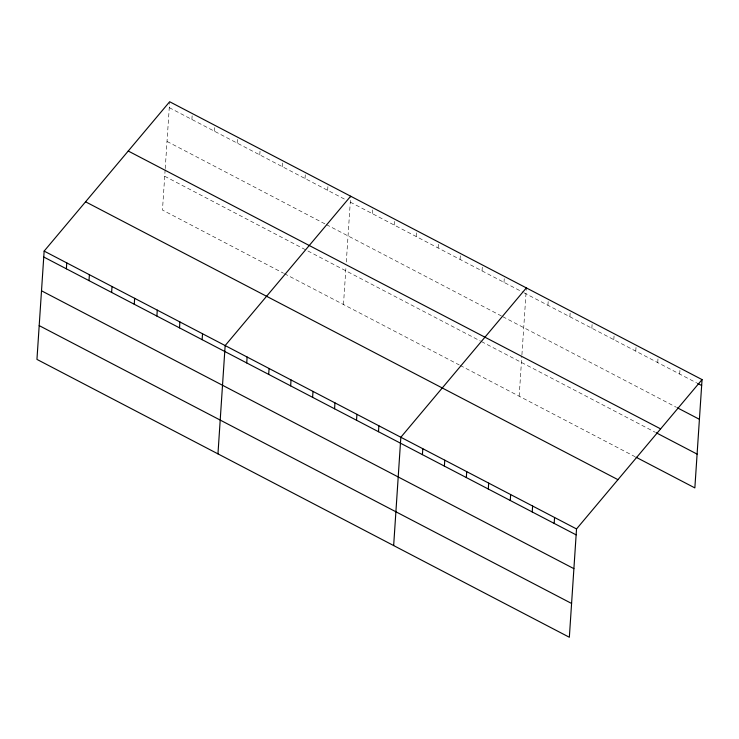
<?xml version="1.0" encoding="UTF-8"?>
<svg xmlns="http://www.w3.org/2000/svg" width="739" height="739" viewBox="0 0 739 739"><rect width="100%" height="100%" fill="white"/><g stroke="black" fill="none" stroke-linecap="round" stroke-linejoin="round"><path stroke-width="0.55" stroke-dasharray="3.69 2.77" d="M165.139 169.73L162.469 210.052L283.471 273.199M165.213 168.64L169.591 102.73M191.891 119.469L192.288 113.547M214.522 131.274L214.91 125.362M237.145 143.089L237.542 137.168M259.777 154.894L260.165 148.973M282.4 166.7L282.797 160.788M305.022 178.515L305.419 172.593M327.654 190.32L328.042 184.399M343.478 304.523L346.009 266.382M346.305 262.031L350.674 196.214M372.244 213.589L372.632 207.677M394.201 225.053L394.598 219.132M416.159 236.517L416.556 230.596M438.125 247.981L438.513 242.059M460.083 259.435L460.48 253.523M482.05 270.899L482.438 264.987M504.007 282.363L504.404 276.441M519.166 396.215L521.845 355.893M521.919 354.812L526.297 288.894M547.932 305.281L548.32 299.369M569.889 316.745L570.286 310.833M591.856 328.208L592.244 322.287M613.813 339.672L614.201 333.751M635.771 351.136L636.168 345.215M657.738 362.59L658.126 356.678M679.695 374.054L680.092 368.142M169.268 107.654L345.362 199.567M350.277 202.126L522.972 292.256M523.969 292.783L696.665 382.913M167.023 141.445L325.409 224.111M326.389 224.619L501.763 316.153M502.76 316.671L676.453 407.328M164.714 176.261L480.489 341.067M481.486 341.584L655.179 432.241M284.45 273.716L459.27 364.955M460.268 365.472L634.958 456.647"/><path stroke-width="1.11" d="M44.146 251.094L36.95 359.403L569.344 637.258L576.531 528.948L702.05 379.597L169.656 101.742L44.146 251.094L576.531 528.948M66.381 268.82L66.769 262.899M89.003 280.626L89.401 274.714M111.626 292.441L112.023 286.52M134.258 304.246L134.646 298.325M156.88 316.052L157.278 310.14M179.512 327.867L179.9 321.945M202.135 339.672L202.532 333.76M217.959 453.875L225.155 345.566L350.674 196.214M246.724 362.941L247.122 357.029M268.682 374.405L269.079 368.484M290.649 385.869L291.037 379.948M312.606 397.333L313.003 391.411M334.573 408.787L334.961 402.875M356.531 420.251L356.928 414.339M378.488 431.715L378.885 425.793M393.656 545.567L400.843 437.257L526.362 287.905M422.412 454.642L422.81 448.721M444.379 466.097L444.767 460.185M466.337 477.56L466.725 471.648M488.294 489.024L488.691 483.103M510.261 500.488L510.649 494.567M532.219 511.942L532.616 506.03M554.176 523.406L554.573 517.494M702.05 379.597L694.854 487.906L635.965 457.173M697.662 383.43L701.653 385.518M677.451 407.845L699.417 419.309M128.235 151.024L660.629 428.888M656.177 432.758L697.099 454.115M85.567 201.802L617.952 479.666M43.749 257.006L576.143 534.87M41.504 290.796L573.898 568.66M39.195 325.613L571.589 603.467"/></g></svg>
